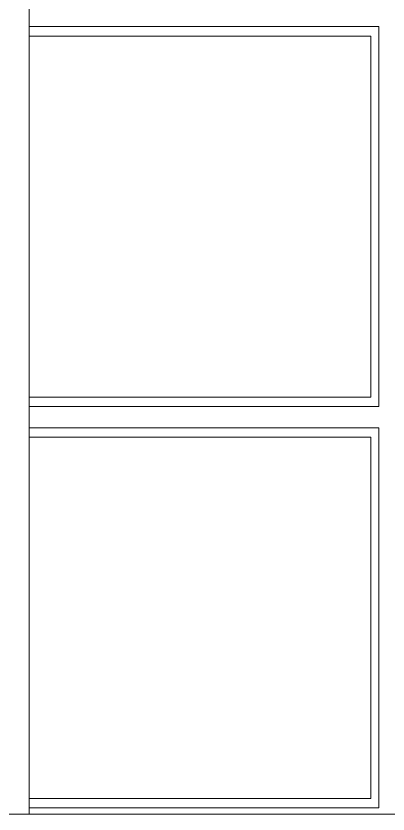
# Model space of a CAD drawing. Header units: inches. Extents: x 135267 to 147066, y -21506 to -19082.
# Drawn here: x 138990.71 to 139000.42, y -20216.29 to -20195.46 of the extents above; entities that cross this region are included whole.
import ezdxf

# ---------------------------------------------------------------- set-up
doc = ezdxf.new("R2010")
doc.units = ezdxf.units.IN
doc.header["$LTSCALE"] = 0.5
doc.header["$MEASUREMENT"] = 0
doc.layers.add('PARAPET', color=50, linetype='Continuous', lineweight=13)
doc.layers.add('window', color=4, linetype='Continuous', lineweight=13)

msp = doc.modelspace()

# ---------------------------------------------------------------- linework, layer by layer
at = {"layer": 'PARAPET'}
msp.add_line((139009.792, -20216.295), (138974.423, -20216.295), dxfattribs=at)
at = {"layer": 'window'}
for p, q in [((138991.053, -20175.028), (138991.053, -20216.295)), ((138991.053, -20195.737), (139000.183, -20195.737)), ((139000.183, -20195.737), (139000.183, -20205.655)), ((138991.053, -20195.982), (138999.973, -20195.982)), ((138999.973, -20195.982), (138999.973, -20205.411)), ((138991.053, -20205.411), (138999.973, -20205.411)), ((139000.183, -20205.655), (138991.053, -20205.655)), ((138991.053, -20206.214), (139000.183, -20206.214)), ((139000.183, -20206.214), (139000.183, -20216.132)), ((138991.053, -20206.459), (138999.973, -20206.459)), ((138999.973, -20206.459), (138999.973, -20215.888)), ((138991.053, -20215.888), (138999.973, -20215.888)), ((139000.183, -20216.132), (138991.053, -20216.132))]:
    msp.add_line(p, q, dxfattribs=at)

doc.saveas('drawing.dxf')
